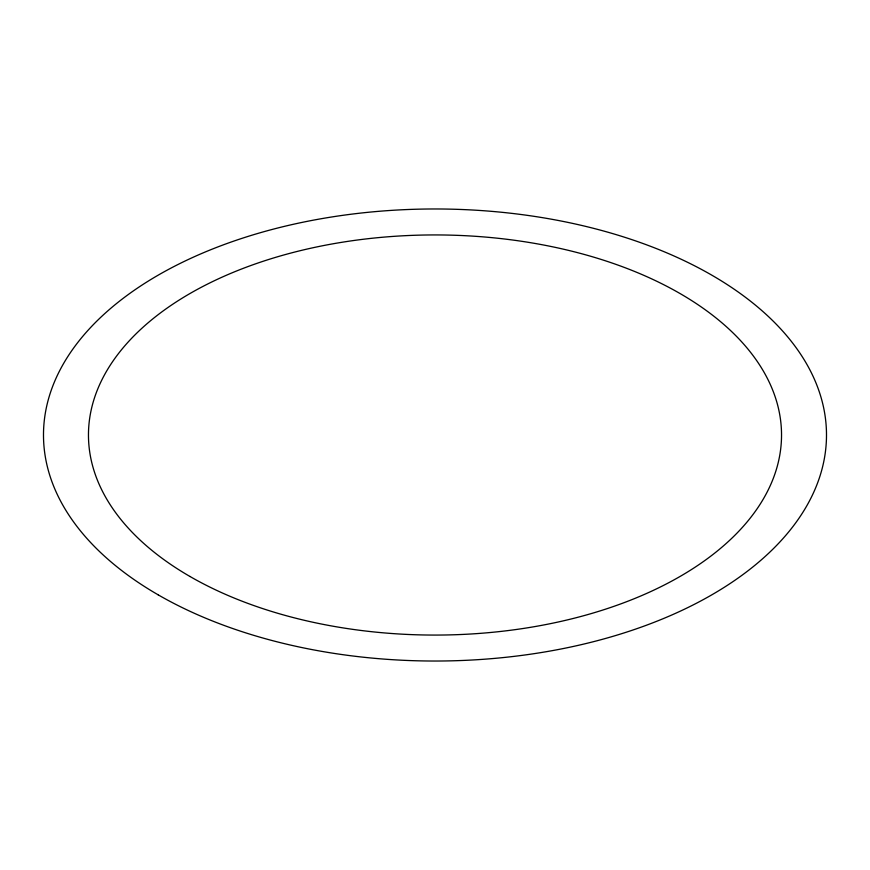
<?xml version="1.0" encoding="UTF-8"?>
<svg xmlns="http://www.w3.org/2000/svg" width="870" height="870" viewBox="0 0 870 870"><rect width="100%" height="100%" fill="white"/><g stroke="black" fill="none" stroke-linecap="round" stroke-linejoin="round"><path stroke-width="1.3" d="M158.166 594.83A391.5 226.026 0 0 0 813.156 493.497A391.5 226.026 0 0 0 333.678 216.673A391.5 226.026 0 0 0 158.166 594.83M189.964 576.473A346.532 200.067 0 0 0 769.722 486.787A346.532 200.067 0 0 0 345.314 241.751A346.532 200.067 0 0 0 189.964 576.473"/></g></svg>
